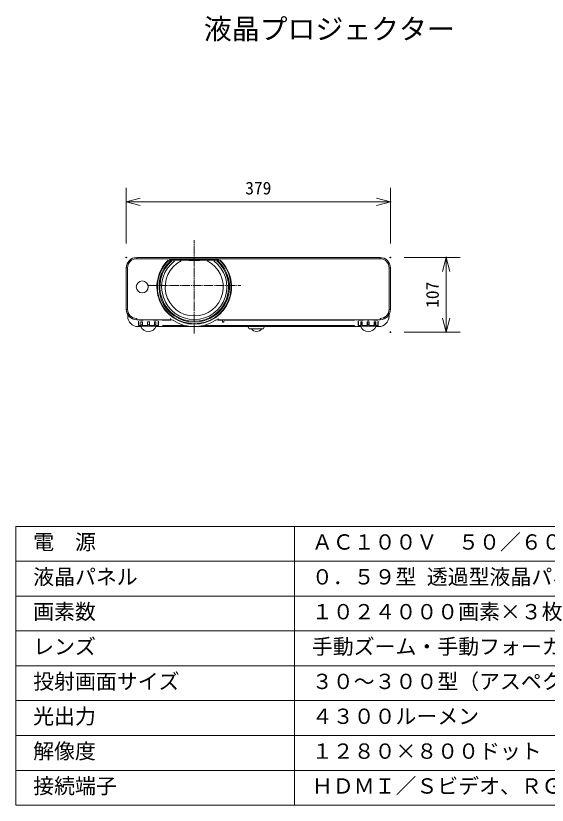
# Model space of a CAD drawing. Units: millimetres, scale not verified. Extents: x -62 to 63, y -57 to 57.
# Drawn here: x -62.5 to 13.8, y -56.5 to 56.7 of the extents above; entities that cross this region are included whole.
import ezdxf
from ezdxf.enums import TextEntityAlignment as Align

# ---------------------------------------------------------------- set-up
doc = ezdxf.new("R2010")
doc.units = ezdxf.units.MM
doc.header["$LTSCALE"] = 0.125
doc.header["$PDMODE"] = 32
doc.header["$PDSIZE"] = 0.0625
doc.linetypes.add('USER1', pattern=[13, 10, -1, 1, -1])
for name, color, linetype, lineweight in [('0-0_0', 7, 'Continuous', 9), ('0-1_WAKU', 1, 'Continuous', 18), ('0-3_GAIKEI', 7, 'Continuous', 9), ('0-6_SUNPO', 7, 'Continuous', 9)]:
    doc.layers.add(name, color=color, linetype=linetype, lineweight=lineweight)
doc.layers.add('0-2_MOJI1', color=7, linetype='Continuous')
doc.layers.add('0-5_DEFPOINTS', color=7, linetype='Continuous')
doc.styles.add('ＭＳ ゴシック', font='')
doc.styles.get('ＭＳ ゴシック').set_extended_font_data('MS Gothic')

# ---------------------------------------------------------------- blocks, each defined once
blk = doc.blocks.new('_OPEN30')
at = {"layer": '0-0_0'}
blk.add_line((0, 0), (-1, 0), dxfattribs=at)
blk.add_lwpolyline([(-1, 0.26795), (0, 0), (-1, -0.26795)], dxfattribs=at)
blk = doc.blocks.new('D5')
at = {"layer": '0-5_DEFPOINTS'}
for p in [(-9.7494, 24.9083), (-1.7494, 24.9083), (-9.7494, 14.2083)]:
    blk.add_point(p, dxfattribs=at)
at = {"layer": '0-6_SUNPO'}
for p, q in [((-7.7494, 24.9083), (0.2506, 24.9083)), ((-1.7494, 16.2083), (-1.7494, 22.9083)), ((-7.7494, 14.2083), (0.2506, 14.2083))]:
    blk.add_line(p, q, dxfattribs=at)
at = {"layer": '0-6_SUNPO', "xscale": 2, "yscale": 2}
for p, rotation in [((-1.7494, 24.9083), 90), ((-1.7494, 14.2083), 270)]:
    blk.add_blockref('_OPEN30', p, dxfattribs=dict(at, rotation=rotation))
at = {"layer": '0-6_SUNPO', "style": 'ＭＳ ゴシック'}
blk.add_text('107', height=1.833, rotation=90, dxfattribs=at).set_placement((-2.2494, 17.6833), align=Align.BOTTOM_LEFT)
blk = doc.blocks.new('D4')
at = {"layer": '0-5_DEFPOINTS'}
for p in [(-9.7486, 32.8957), (-47.6486, 24.8957), (-9.7486, 24.8957)]:
    blk.add_point(p, dxfattribs=at)
at = {"layer": '0-6_SUNPO'}
for p, q in [((-47.6486, 26.8957), (-47.6486, 34.8957)), ((-9.7486, 26.8957), (-9.7486, 34.8957)), ((-45.6486, 32.8957), (-11.7486, 32.8957))]:
    blk.add_line(p, q, dxfattribs=at)
at = {"layer": '0-6_SUNPO', "xscale": 2, "yscale": 2, "rotation": 180}
blk.add_blockref('_OPEN30', (-47.6486, 32.8957), dxfattribs=at)
at = {"layer": '0-6_SUNPO', "xscale": 2, "yscale": 2}
blk.add_blockref('_OPEN30', (-9.7486, 32.8957), dxfattribs=at)
at = {"layer": '0-6_SUNPO', "style": 'ＭＳ ゴシック'}
blk.add_text('379', height=1.833, dxfattribs=at).set_placement((-30.5736, 33.3957), align=Align.BOTTOM_LEFT)

msp = doc.modelspace()

# ---------------------------------------------------------------- linework, layer by layer
at = {"layer": '0-1_WAKU', "color": 4}
for p, q in [((-62.4985, -16.5455), (62.5015, -16.5455)), ((-62.4985, -16.5455), (-62.4985, -56.5455)), ((-22.4985, -16.5455), (-22.4985, -56.5455)), ((62.5015, -56.5455), (-62.4985, -56.5455))]:
    msp.add_line(p, q, dxfattribs=at)
at = {"layer": '0-1_WAKU'}
for p, q in [((-62.4985, -21.5455), (62.5015, -21.5455)), ((-62.4985, -26.5455), (62.5015, -26.5455)), ((-62.4985, -31.5455), (62.5015, -31.5455)), ((-62.4985, -36.5455), (62.5015, -36.5455)), ((-62.4985, -41.5455), (62.5015, -41.5455)), ((-62.4985, -46.5455), (62.5015, -46.5455)), ((-62.4985, -51.5455), (62.5015, -51.5455))]:
    msp.add_line(p, q, dxfattribs=at)
at = {"layer": '0-3_GAIKEI', "linetype": 'USER1'}
for p, q in [((-36.8838, 11.1014), (-36.8838, 24.5018)), ((-43.581, 18.0016), (-30.1866, 18.0016))]:
    msp.add_line(p, q, dxfattribs=at)
at = {"layer": '0-3_GAIKEI', "lineweight": 18}
for p, q in [((-10.22, 22.0288), (-45.1431, 22.0288)), ((-46.6315, 20.5404), (-46.6315, 14.5865)), ((-8.7315, 14.5865), (-8.7315, 20.5404)), ((-46.4331, 13.7445), (-46.4331, 13.5942)), ((-8.93, 13.5942), (-8.93, 13.7445)), ((-45.1431, 13.098), (-40.2952, 13.098)), ((-33.4724, 13.098), (-10.22, 13.098)), ((-44.9446, 12.1057), (-44.5419, 12.1057)), ((-42.3703, 12.1057), (-12.9927, 12.1057)), ((-10.8211, 12.1057), (-10.4184, 12.1057))]:
    msp.add_line(p, q, dxfattribs=at)
at = {"layer": '0-3_GAIKEI', "color": 1, "lineweight": 18}
for p, q in [((-45.1431, 21.8502), (-45.1431, 22.0288)), ((-10.22, 21.8502), (-45.1431, 21.8502)), ((-40.4257, 21.6933), (-33.3419, 21.6933)), ((-40.4257, 21.6933), (-40.4257, 21.6401)), ((-40.4257, 21.6401), (-33.3419, 21.6401)), ((-37.6641, 21.5859), (-37.6646, 21.5907)), ((-37.6419, 21.593), (-37.6419, 21.5882)), ((-36.1256, 21.5882), (-37.6419, 21.5882)), ((-36.1254, 21.593), (-36.1256, 21.5882)), ((-36.103, 21.5907), (-36.1034, 21.5859)), ((-33.3419, 21.6933), (-33.3419, 21.6402)), ((-33.3419, 21.6402), (-33.3419, 21.6401)), ((-33.1597, 21.6544), (-33.2171, 21.595)), ((-10.22, 21.8502), (-10.22, 22.0288)), ((-46.4529, 20.5404), (-46.6315, 20.5404)), ((-46.4529, 20.5404), (-46.4529, 14.5865)), ((-8.9101, 14.5865), (-8.9101, 20.5404)), ((-8.9101, 20.5404), (-8.7315, 20.5404)), ((-8.7315, 20.2923), (-8.7017, 20.2923)), ((-8.7315, 20.0442), (-8.7017, 20.0442)), ((-8.7315, 19.7961), (-8.7017, 19.7961)), ((-8.7017, 20.2923), (-8.7017, 19.7961)), ((-46.6315, 17.355), (-46.6613, 17.355)), ((-46.6613, 16.9085), (-46.6613, 17.355)), ((-46.6315, 17.097), (-46.6613, 17.097)), ((-8.7315, 17.355), (-8.7017, 17.355)), ((-8.7315, 17.097), (-8.7017, 17.097)), ((-8.7017, 17.355), (-8.7017, 16.9085)), ((-46.6315, 16.9085), (-46.6613, 16.9085)), ((-8.7315, 16.9085), (-8.7017, 16.9085)), ((-46.4529, 14.5865), (-46.6315, 14.5865)), ((-8.9101, 14.5865), (-8.7315, 14.5865)), ((-45.1431, 13.2767), (-45.1431, 13.098)), ((-44.895, 12.814), (-44.8373, 12.814)), ((-44.895, 12.814), (-44.895, 12.3655)), ((-44.8373, 12.3655), (-44.8373, 12.814)), ((-44.7465, 13.0484), (-44.2004, 13.0484)), ((-44.5382, 12.814), (-44.3274, 12.814)), ((-44.5382, 12.814), (-44.5382, 12.3655)), ((-44.3274, 12.3655), (-44.3274, 12.814)), ((-43.6051, 12.814), (-43.3071, 12.814)), ((-43.6051, 12.814), (-43.6051, 12.3655)), ((-43.3071, 12.3655), (-43.3071, 12.814)), ((-42.7119, 13.0484), (-42.1657, 13.0484)), ((-42.5848, 12.814), (-42.3741, 12.814)), ((-42.5848, 12.814), (-42.5848, 12.3655)), ((-42.3741, 12.3655), (-42.3741, 12.814)), ((-42.0749, 12.814), (-42.0173, 12.814)), ((-42.0749, 12.814), (-42.0749, 12.3655)), ((-42.0173, 12.814), (-42.0173, 12.3655)), ((-41.4921, 13.0527), (-41.4921, 13.098)), ((-41.4921, 13.0527), (-40.2952, 13.0527)), ((-40.2952, 13.2766), (-40.2952, 13.0527)), ((-39.8348, 13.0462), (-39.8766, 12.9787)), ((-33.9328, 13.0462), (-33.8909, 12.9787)), ((-33.4724, 13.0527), (-33.4724, 13.2767)), ((-33.4724, 13.0527), (-32.8362, 13.0527)), ((-32.8401, 13.098), (-32.8128, 12.7861)), ((-32.6688, 12.7408), (-32.7634, 12.7408)), ((-32.6193, 12.7861), (-32.592, 13.098)), ((-32.596, 13.0527), (-13.8709, 13.0527)), ((-30.1592, 13.098), (-30.1592, 13.0683)), ((-30.1592, 13.0683), (-29.7126, 13.0683)), ((-29.9706, 13.098), (-29.9706, 13.0683)), ((-29.7126, 13.098), (-29.7126, 13.0683)), ((-13.8709, 13.0527), (-13.8709, 13.098)), ((-13.3458, 12.814), (-13.3458, 12.3655)), ((-13.3458, 12.814), (-13.2881, 12.814)), ((-13.3108, 12.3655), (-13.3108, 12.814)), ((-13.2881, 12.3655), (-13.2881, 12.814)), ((-13.286, 13.0527), (-12.6511, 13.0527)), ((-12.6511, 13.0484), (-13.1974, 13.0484)), ((-12.9889, 12.814), (-12.9889, 12.3655)), ((-12.9889, 12.814), (-12.7782, 12.814)), ((-12.9674, 12.814), (-12.9674, 12.3655)), ((-12.8319, 12.3655), (-12.8319, 12.814)), ((-12.7782, 12.3655), (-12.7782, 12.814)), ((-12.6511, 13.0732), (-12.6511, 13.0484)), ((-12.0559, 12.814), (-12.0559, 12.3655)), ((-12.0559, 12.814), (-11.7579, 12.814)), ((-12.0027, 12.814), (-12.0027, 12.3655)), ((-11.9069, 13.0258), (-11.9069, 12.9447)), ((-11.8111, 12.3655), (-11.8111, 12.814)), ((-11.7579, 12.3655), (-11.7579, 12.814)), ((-11.1627, 13.0732), (-11.1627, 13.0484)), ((-11.1627, 13.0527), (-10.5278, 13.0527)), ((-10.6165, 13.0484), (-11.1627, 13.0484)), ((-11.0356, 12.814), (-11.0356, 12.3655)), ((-11.0356, 12.814), (-10.8249, 12.814)), ((-10.9819, 12.814), (-10.9819, 12.3655)), ((-10.8464, 12.3655), (-10.8464, 12.814)), ((-10.8249, 12.3655), (-10.8249, 12.814)), ((-10.5257, 12.814), (-10.5257, 12.3655)), ((-10.5257, 12.814), (-10.4681, 12.814)), ((-10.503, 12.814), (-10.503, 12.3655)), ((-10.4681, 12.814), (-10.4681, 12.3655)), ((-10.22, 13.2767), (-10.22, 13.098)), ((-44.8373, 12.3655), (-44.895, 12.3655)), ((-44.8418, 12.2546), (-44.5062, 12.2546)), ((-44.7634, 12.1563), (-42.1626, 12.1553)), ((-44.5382, 12.3655), (-44.3274, 12.3655)), ((-44.3656, 12.2546), (-43.5555, 12.2546)), ((-43.6051, 12.3655), (-43.3071, 12.3655)), ((-43.3567, 12.2546), (-42.5466, 12.2546)), ((-42.5848, 12.3655), (-42.3741, 12.3655)), ((-42.406, 12.2546), (-42.0705, 12.2546)), ((-42.0749, 12.3655), (-42.0173, 12.3655)), ((-42.0519, 12.2688), (-42.041, 12.2688)), ((-41.462, 12.2688), (-38.3408, 12.2688)), ((-35.4267, 12.2688), (-13.901, 12.2688)), ((-29.1867, 12.1057), (-29.018, 11.808)), ((-29.018, 11.808), (-26.9869, 11.808)), ((-26.8182, 12.1057), (-26.9869, 11.808)), ((-13.901, 12.2688), (-13.901, 12.1057)), ((-13.2881, 12.3655), (-13.3458, 12.3655)), ((-13.3221, 12.2688), (-13.3111, 12.2688)), ((-13.2926, 12.2546), (-12.957, 12.2546)), ((-13.2005, 12.1553), (-10.6134, 12.1553)), ((-12.9889, 12.3655), (-12.7782, 12.3655)), ((-12.8164, 12.2546), (-12.0063, 12.2546)), ((-12.0559, 12.3655), (-11.7579, 12.3655)), ((-11.9069, 12.2356), (-11.9069, 12.1553)), ((-11.8075, 12.2546), (-10.9974, 12.2546)), ((-11.0356, 12.3655), (-10.8249, 12.3655)), ((-10.8568, 12.2546), (-10.5212, 12.2546)), ((-10.5257, 12.3655), (-10.4681, 12.3655))]:
    msp.add_line(p, q, dxfattribs=at)
for radius in [0.8583, 0.8534]:
    msp.add_circle((-44.3492, 17.8016), radius, dxfattribs=at)
at = {"layer": '0-3_GAIKEI', "lineweight": 18}
for centre, radius, start, end in [((-45.1431, 20.5404), 1.4885, 90, 180), ((-10.22, 20.5404), 1.4885, 0, 90), ((-45.1431, 14.5865), 1.4885, 180, 270), ((-46.83, 13.7445), 0.3969, 0, 26.52535), ((-44.9446, 13.5942), 1.4885, 180, 270), ((-10.4184, 13.5942), 1.4885, 270, 0), ((-10.22, 14.5865), 1.4885, 270, 0), ((-8.5331, 13.7445), 0.3969, 153.47465, 180), ((-40.2952, 12.3042), 0.7938, 58.17832, 90), ((-36.8838, 17.8016), 5.676, 238.17832, 301.82168), ((-33.4724, 12.3042), 0.7938, 90, 121.82168), ((-43.4561, 12.6182), 1.207, 202.66152, 337.33848), ((-11.9069, 12.6182), 1.207, 202.66152, 337.33848)]:
    msp.add_arc(centre, radius, start, end, dxfattribs=at)
at = {"layer": '0-3_GAIKEI', "color": 1, "lineweight": 18}
for centre, radius, start, end in [((-45.1431, 20.5404), 1.3098, 90, 180), ((-36.8838, 17.8016), 5.3585, 134.027, 45.97321), ((-36.8838, 17.8016), 5.2758, 134.02705, 45.97321), ((-36.8838, 17.8016), 5.064, 131.54285, 48.45715), ((-36.8838, 17.8016), 4.9335, 130.76008, 49.23992), ((-36.8838, 17.8016), 4.6785, 127.06883, 52.93117), ((-36.8838, 17.8016), 4.1686, 116.64105, 63.35895), ((-10.22, 20.5404), 1.3098, 0, 90), ((-45.1431, 14.5865), 1.3098, 180, 270), ((-10.22, 14.5865), 1.3098, 270, 0), ((-44.7461, 12.814), 0.1489, 143.26673, 180), ((-42.1661, 12.814), 0.1489, 0, 36.73327), ((-32.7634, 12.7904), 0.0496, 185.0008, 270.00007), ((-32.6688, 12.7904), 0.0496, 269.99993, 354.9992), ((-13.1969, 12.814), 0.1489, 143.26673, 180), ((-10.6169, 12.814), 0.1489, 0, 36.73327), ((-44.7461, 12.3655), 0.1489, 180, 216.79769), ((-44.9446, 12.2167), 0.0992, 11.00966, 36.86975), ((-41.9677, 12.2167), 0.0992, 143.13025, 168.99034), ((-42.1661, 12.3655), 0.1489, 323.20231, 0), ((-27.9296, 12.3283), 0.9172, 214.64964, 325.35036), ((-13.1969, 12.3655), 0.1489, 180, 216.79769), ((-13.3954, 12.2167), 0.0992, 11.00966, 36.86975), ((-10.4184, 12.2167), 0.0992, 143.13025, 168.99034), ((-10.6169, 12.3655), 0.1489, 323.20231, 0)]:
    msp.add_arc(centre, radius, start, end, dxfattribs=at)

# ---------------------------------------------------------------- block references
at = {"layer": '0-6_SUNPO'}
for name in ['D4', 'D5']:
    msp.add_blockref(name, (1.0171, -2.8795), dxfattribs=at)

# ---------------------------------------------------------------- texts
at = {"layer": '0-2_MOJI1', "style": 'ＭＳ ゴシック'}
for s, height, p in [('液晶プロジェクター', 2.933, (-35.4985, 52.4545)), ('電\u3000源', 2.199, (-59.9985, -20.5455)), ('ＡＣ１００Ｖ\u3000５０／６０Ｈｚ\u3000', 2.199, (-19.9985, -20.5455)), ('液晶パネル', 2.199, (-59.9985, -25.5455)), ('０．５９型 透過型液晶パネル ３原色方式', 2.199, (-19.9985, -25.5455)), ('画素数', 2.199, (-59.9985, -30.5455)), ('１０２４０００画素×３枚', 2.199, (-19.9985, -30.5455)), ('レンズ', 2.199, (-59.9985, -35.5455)), ('手動ズーム・手動フォーカスレンズ', 2.199, (-19.9985, -35.5455)), ('投射画面サイズ', 2.199, (-59.9985, -40.5455)), ('３０～３００型（アスペクト比１６：１０）', 2.199, (-19.9985, -40.5455)), ('光出力', 2.199, (-59.9985, -45.5455)), ('４３００ルーメン', 2.199, (-19.9985, -45.5455)), ('解像度', 2.199, (-59.9985, -50.5455)), ('１２８０×８００ドット', 2.199, (-19.9985, -50.5455)), ('接続端子', 2.199, (-59.9985, -55.5455)), ('ＨＤＭＩ／Ｓビデオ、ＲＧＢ、シリアル／ＬＡＮ', 2.199, (-19.9985, -55.5455))]:
    msp.add_text(s, height=height, dxfattribs=at).set_placement(p, align=Align.BOTTOM_LEFT)

doc.saveas('drawing.dxf')
